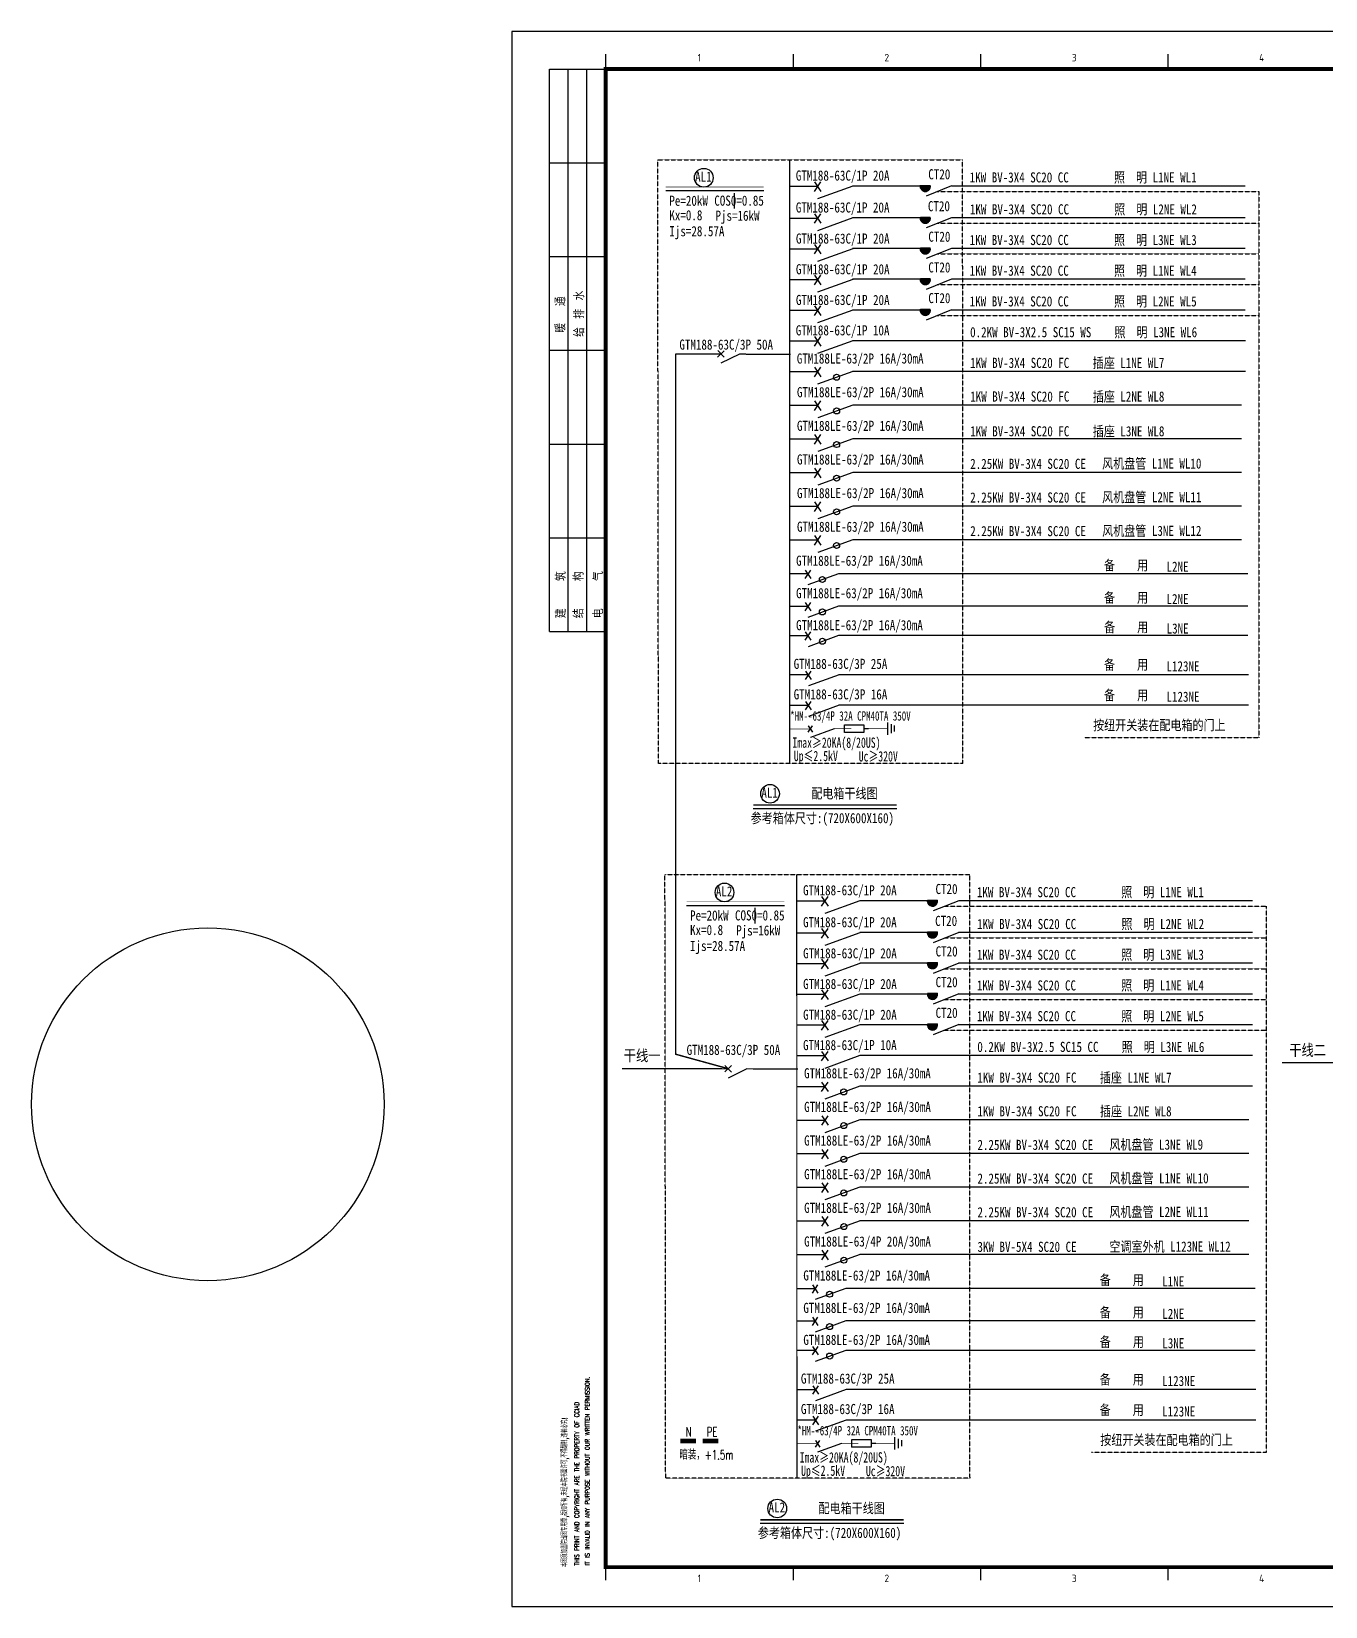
# Model space of a CAD drawing. Extents: x 815029915 to 815825525, y 579155098 to 579748855.
# Drawn here: x 815450861 to 815485380, y 579217230 to 579259230 of the extents above; entities that cross this region are included whole.
import ezdxf
from ezdxf.enums import TextEntityAlignment as Align

# ---------------------------------------------------------------- set-up
doc = ezdxf.new("R2010")
doc.units = 0
doc.header["$LTSCALE"] = 100
doc.header["$MEASUREMENT"] = 0
doc.linetypes.add('DASHED2', pattern=[9.525, 6.35, -3.175])
doc.linetypes.add('HIDDEN2', pattern=[0.1875, 0.125, -0.0625])
for name, color, linetype in [('1', 7, 'Continuous'), ('E-CAPL-1', 7, 'Continuous'), ('TK', 7, 'Continuous'), ('WALL', 9, 'Continuous'), ('zm', 1, 'Continuous'), ('校对', 6, 'Continuous'), ('电气', 7, 'Continuous'), ('设备', 1, 'Continuous')]:
    doc.layers.add(name, color=color, linetype=linetype)
doc.styles.add('-宋体', font='', dxfattribs={"width": 0.8})
doc.styles.add('-黑体', font='', dxfattribs={"width": 0.8})
doc.styles.add('_TEL_DIM', font='txt.shx', dxfattribs={"width": 0.6, "height": 3.5, "bigfont": 'hztxt.shx'})
doc.styles.add('CCIAD-图框(会签栏)', font='txt.shx', dxfattribs={"bigfont": 'hztxt.shx'})
doc.styles.add('CCIAD-图框(版权说明)', font='txt.shx', dxfattribs={"width": 0.7, "bigfont": 'gbcbig.shx'})
doc.styles.add('ISOCP', font='isocp.shx', dxfattribs={"bigfont": 'gbcbig.shx'})
doc.styles.get('-宋体').set_extended_font_data('SimSun')
doc.styles.get('-黑体').set_extended_font_data('SimHei')

# ---------------------------------------------------------------- blocks, each defined once
blk = doc.blocks.new('980205', base_point=(52.81, 197.35))
at = {"layer": '1'}
for p, q in [((52.704, 197.044), (52.916, 197.256)), ((52.916, 197.044), (52.704, 197.256)), ((52.81, 197.35), (52.81, 197.15))]:
    blk.add_line(p, q, dxfattribs=at)
blk.add_lwpolyline([(52.81, 196.35), (52.81, 196.55), (52.51, 197.15)], dxfattribs=at)
blk = doc.blocks.new('l')
at = {"layer": 'TK'}
blk.add_lwpolyline([(815463677, 579451444), (815463677, 579409444), (815547777, 579409444), (815547777, 579451444)], close=True, dxfattribs=at)

msp = doc.modelspace()

# ---------------------------------------------------------------- hatches: boundary and pattern name
at = {"layer": 'zm'}
h = msp.add_hatch(dxfattribs=at)
h.set_pattern_fill('ANGLE', color=3, scale=0.872613, style=0)
h.set_pattern_definition([(0, (815261283.085, 579213032.4836), (0, 6.0952018), [4.43287404, -1.66232776]), (90, (815261283.085, 579213032.4836), (-6.0952018, 4e-16), [4.43287404, -1.66232776])])
edge = h.paths.add_edge_path()
edge.add_arc((815474706.1, 579255098.6), 134.5, 167.03833, 372.96167)
h = msp.add_hatch(dxfattribs=at)
h.set_pattern_fill('ANGLE', color=3, scale=0.872613, style=0)
h.set_pattern_definition([(0, (815261283.085, 579212185.599), (0, 6.0952018), [4.43287404, -1.66232776]), (90, (815261283.085, 579212185.599), (-6.0952018, 4e-16), [4.43287404, -1.66232776])])
edge = h.paths.add_edge_path()
edge.add_arc((815474706.1, 579254251.7), 134.5, 167.03833, 372.96167)
h = msp.add_hatch(dxfattribs=at)
h.set_pattern_fill('ANGLE', color=3, scale=0.872613, style=0)
h.set_pattern_definition([(0, (815261283.085, 579211366.868), (0, 6.0952018), [4.43287404, -1.66232776]), (90, (815261283.085, 579211366.868), (-6.0952018, 4e-16), [4.43287404, -1.66232776])])
edge = h.paths.add_edge_path()
edge.add_arc((815474706.1, 579253433), 134.5, 167.03833, 372.96167)
h = msp.add_hatch(dxfattribs=at)
h.set_pattern_fill('ANGLE', color=3, scale=0.872613, style=0)
h.set_pattern_definition([(0, (815261283.085, 579210548.1366), (0, 6.0952018), [4.43287404, -1.66232776]), (90, (815261283.085, 579210548.1366), (-6.0952018, 4e-16), [4.43287404, -1.66232776])])
edge = h.paths.add_edge_path()
edge.add_arc((815474706.1, 579252614.2), 134.5, 167.03833, 372.96167)
h = msp.add_hatch(dxfattribs=at)
h.set_pattern_fill('ANGLE', color=3, scale=0.872613, style=0)
h.set_pattern_definition([(0, (815261283.085, 579209729.4055), (0, 6.0952018), [4.43287404, -1.66232776]), (90, (815261283.085, 579209729.4055), (-6.0952018, 4e-16), [4.43287404, -1.66232776])])
edge = h.paths.add_edge_path()
edge.add_arc((815474706.1, 579251795.5), 134.5, 167.03833, 372.96167)
h = msp.add_hatch(dxfattribs=at)
h.set_pattern_fill('ANGLE', color=3, scale=0.872613, style=0)
h.set_pattern_definition([(0, (815261475.585, 579193972.9836), (0, 6.0952018), [4.43287404, -1.66232776]), (90, (815261475.585, 579193972.9836), (-6.0952018, 4e-16), [4.43287404, -1.66232776])])
edge = h.paths.add_edge_path()
edge.add_arc((815474898.6, 579236039.1), 134.5, 167.03833, 372.96167)
h = msp.add_hatch(dxfattribs=at)
h.set_pattern_fill('ANGLE', color=3, scale=0.872613, style=0)
h.set_pattern_definition([(0, (815261475.585, 579193126.099), (0, 6.0952018), [4.43287404, -1.66232776]), (90, (815261475.585, 579193126.099), (-6.0952018, 4e-16), [4.43287404, -1.66232776])])
edge = h.paths.add_edge_path()
edge.add_arc((815474898.6, 579235192.2), 134.5, 167.03833, 372.96167)
h = msp.add_hatch(dxfattribs=at)
h.set_pattern_fill('ANGLE', color=3, scale=0.872613, style=0)
h.set_pattern_definition([(0, (815261475.585, 579192307.368), (0, 6.0952018), [4.43287404, -1.66232776]), (90, (815261475.585, 579192307.368), (-6.0952018, 4e-16), [4.43287404, -1.66232776])])
edge = h.paths.add_edge_path()
edge.add_arc((815474898.6, 579234373.5), 134.5, 167.03833, 372.96167)
h = msp.add_hatch(dxfattribs=at)
h.set_pattern_fill('ANGLE', color=3, scale=0.872613, style=0)
h.set_pattern_definition([(0, (815261475.585, 579191488.6366), (0, 6.0952018), [4.43287404, -1.66232776]), (90, (815261475.585, 579191488.6366), (-6.0952018, 4e-16), [4.43287404, -1.66232776])])
edge = h.paths.add_edge_path()
edge.add_arc((815474898.6, 579233554.7), 134.5, 167.03833, 372.96167)
h = msp.add_hatch(dxfattribs=at)
h.set_pattern_fill('ANGLE', color=3, scale=0.872613, style=0)
h.set_pattern_definition([(0, (815261475.585, 579190669.9055), (0, 6.0952018), [4.43287404, -1.66232776]), (90, (815261475.585, 579190669.9055), (-6.0952018, 4e-16), [4.43287404, -1.66232776])])
edge = h.paths.add_edge_path()
edge.add_arc((815474898.6, 579232736), 134.5, 167.03833, 372.96167)

# ---------------------------------------------------------------- linework, layer by layer
for p, q in [((815473692.3, 579240801.7, -592.8), (815473692.3, 579240475, -592.8)), ((815473792, 579240760.9, -592.8), (815473792, 579240515.8, -592.8)), ((815473872.5, 579240724.3, -592.8), (815473872.5, 579240560.9, -592.8)), ((815473884.8, 579221742.2, -592.8), (815473884.8, 579221415.5, -592.8)), ((815473984.5, 579221701.4, -592.8), (815473984.5, 579221456.3, -592.8)), ((815474065, 579221664.8, -592.8), (815474065, 579221501.4, -592.8))]:
    msp.add_line(p, q)
at = {"layer": 'E-CAPL-1', "color": 3, "linetype": 'Continuous'}
for points in [[(815468590.5, 579221642.2, 125.3, 125.3, 0), (815468172.7, 579221642.2, 41.8, 41.8, 0)], [(815469186.2, 579221642.2, 125.3, 125.3, 0), (815468768.4, 579221642.2, 41.8, 41.8, 0)]]:
    msp.add_lwpolyline(points, format="xyseb", dxfattribs=at)
at = {"layer": 'TK'}
for p, q in [((815466177.3, 579258621.3), (815466177.3, 579258229.9)), ((815471177.3, 579258621.3), (815471177.3, 579258229.9)), ((815476177.3, 579258621.3), (815476177.3, 579258229.9)), ((815481177.3, 579258621.3), (815481177.3, 579258229.9)), ((815464677.3, 579258229.9), (815466177.3, 579258229.9)), ((815464677.3, 579250729.9), (815464677.3, 579258229.9)), ((815465177.3, 579250729.9), (815465177.3, 579258229.9)), ((815465677.3, 579250729.9), (815465677.3, 579258229.9)), ((815466177.3, 579250729.9), (815466177.3, 579258229.9)), ((815464677.3, 579255729.9), (815466177.3, 579255729.9)), ((815464677.3, 579253229.9), (815466177.3, 579253229.9)), ((815464677.3, 579243229.9), (815464677.3, 579250729.9)), ((815464677.3, 579250729.9), (815466177.3, 579250729.9)), ((815464677.3, 579250729.9), (815466177.3, 579250729.9)), ((815465177.3, 579243229.9), (815465177.3, 579250729.9)), ((815465677.3, 579243229.9), (815465677.3, 579250729.9)), ((815466177.3, 579243229.9), (815466177.3, 579250729.9)), ((815464677.3, 579248229.9), (815466177.3, 579248229.9)), ((815464677.3, 579245729.9), (815466177.3, 579245729.9)), ((815464677.3, 579243229.9), (815466177.3, 579243229.9)), ((815466177.3, 579218321.3), (815466177.3, 579217929.9)), ((815471177.3, 579218321.3), (815471177.3, 579217929.9)), ((815476177.3, 579218321.3), (815476177.3, 579217929.9)), ((815481177.3, 579218321.3), (815481177.3, 579217929.9))]:
    msp.add_line(p, q, dxfattribs=at)
msp.add_lwpolyline([(815463677.3, 579259229.9), (815463677.3, 579217229.9), (815547777.3, 579217229.9), (815547777.3, 579259229.9)], close=True, dxfattribs=at)
at = {"layer": 'TK', "const_width": 100}
msp.add_lwpolyline([(815466177.3, 579218275.6), (815466177.3, 579258229.9), (815546777.3, 579258229.9), (815546777.3, 579218275.6)], close=True, dxfattribs=at)
at = {"layer": 'WALL', "color": 0, "linetype": 'Continuous'}
msp.add_circle((815455564.4, 579230622.1), 4703.6, dxfattribs=at)
at = {"layer": 'zm', "color": 3}
for p, q in [((815471746.7, 579254966.2), (815471916.7, 579255221.1)), ((815471746.7, 579255221.1), (815471916.7, 579254966.2)), ((815467783.6, 579254987.1, 121.9), (815470395.9, 579254987.1, 121.9)), ((815469613, 579254506), (815469613, 579254919)), ((815471828.7, 579255097.2), (815471097.8, 579255097.2)), ((815472766.8, 579255107.8), (815471831.7, 579254768)), ((815472764.5, 579255118.7), (815474839.1, 579255118.7)), ((815474732.2, 579254847.4, -1500.7), (815475411.8, 579255119.6, -1500.7)), ((815475409.6, 579255118.7), (815483240.3, 579255118.7)), ((815471746.7, 579254115.3), (815471916.7, 579254370.1)), ((815471746.7, 579254370.1), (815471916.7, 579254115.3)), ((815471828.7, 579254246.2), (815471097.8, 579254246.2)), ((815472766.8, 579254256.9), (815471831.7, 579253917.1)), ((815472764.5, 579254267.8), (815474839.6, 579254267.8)), ((815474732.2, 579254000.5, -1500.7), (815475411.8, 579254272.7, -1500.7)), ((815475399.5, 579254267.8), (815483240.3, 579254267.8)), ((815471746.7, 579253297), (815471916.7, 579253551.9)), ((815471746.7, 579253551.9), (815471916.7, 579253297)), ((815471828.7, 579253428), (815471097.8, 579253428)), ((815472766.8, 579253438.6), (815471831.7, 579253098.8)), ((815472764.5, 579253449.5), (815474839.6, 579253449.5)), ((815474732.2, 579253181.8, -1500.7), (815475411.8, 579253454, -1500.7)), ((815475400.7, 579253449.5), (815483240.3, 579253449.5)), ((815471746.7, 579252478.3), (815471916.7, 579252733.2)), ((815471746.7, 579252733.2), (815471916.7, 579252478.3)), ((815471828.7, 579252609.3), (815471097.8, 579252609.3)), ((815472766.8, 579252619.9), (815471831.7, 579252280.1)), ((815472764.5, 579252630.8), (815474839.6, 579252630.8)), ((815474732.2, 579252363.1, -1500.7), (815475411.8, 579252635.2, -1500.7)), ((815475400.7, 579252630.8), (815483240.3, 579252630.8)), ((815471746.7, 579251659.6), (815471916.7, 579251914.4)), ((815471746.7, 579251914.4), (815471916.7, 579251659.6)), ((815471828.7, 579251790.5), (815471097.8, 579251790.5)), ((815472766.8, 579251801.2), (815471831.7, 579251461.4)), ((815472764.5, 579251812.1), (815474839.6, 579251812.1)), ((815474732.2, 579251544.3, -1500.7), (815475411.8, 579251816.5, -1500.7)), ((815475400.7, 579251812.1), (815483240.3, 579251812.1)), ((815471746.7, 579250838.6), (815471916.7, 579251093.4)), ((815471746.7, 579251093.4), (815471916.7, 579250838.6)), ((815472766.8, 579250980.2), (815471831.7, 579250640.4)), ((815472764.5, 579250991.1), (815483244, 579250991.1)), ((815471828.7, 579250969.5), (815471097.8, 579250969.5)), ((815471828.7, 579250150.8), (815471097.8, 579250150.8)), ((815471746.7, 579250019.8), (815471916.7, 579250274.7)), ((815471746.7, 579250274.7), (815471916.7, 579250019.8)), ((815472766.8, 579250161.4), (815471831.7, 579249821.6)), ((815472764.5, 579250172.3), (815483244, 579250172.3)), ((815471749.1, 579249122.7), (815471919.1, 579249377.5)), ((815471749.1, 579249377.5), (815471919.1, 579249122.7)), ((815471831, 579249253.6), (815471100.1, 579249253.6)), ((815472769.2, 579249264.2), (815471834.1, 579248924.4)), ((815472766.8, 579249275.1), (815483141.9, 579249275.1)), ((815471749.3, 579248225.5), (815471919.3, 579248480.3)), ((815471749.3, 579248480.3), (815471919.3, 579248225.5)), ((815471831.3, 579248356.4), (815471100.4, 579248356.4)), ((815472769.4, 579248367.1), (815471834.3, 579248027.2)), ((815472767.1, 579248378), (815483142.2, 579248378)), ((815471831.5, 579247459.2), (815471100.6, 579247459.2)), ((815471749.6, 579247328.3), (815471919.6, 579247583.1)), ((815471749.6, 579247583.1), (815471919.6, 579247328.3)), ((815472769.7, 579247469.9), (815471834.6, 579247130.1)), ((815472767.3, 579247480.8), (815483142.5, 579247480.8)), ((815471831.8, 579246562), (815471100.9, 579246562)), ((815471749.8, 579246431.1), (815471919.8, 579246685.9)), ((815471749.8, 579246685.9), (815471919.8, 579246431.1)), ((815472769.9, 579246572.7), (815471834.8, 579246232.9)), ((815472767.6, 579246583.6), (815483142.7, 579246583.6)), ((815471832, 579245664.9), (815471101.1, 579245664.9)), ((815471750.1, 579245533.9), (815471920.1, 579245788.8)), ((815471750.1, 579245788.8), (815471920.1, 579245533.9)), ((815472770.2, 579245675.5), (815471835.1, 579245335.7)), ((815472767.9, 579245686.4), (815483143, 579245686.4)), ((815471086.6, 579244773.7), (815471559.3, 579244773.7)), ((815471499.1, 579244645.2), (815471647.5, 579244867.7)), ((815471499.1, 579244867.7), (815471647.5, 579244645.2)), ((815472389.8, 579244768.8), (815471573.3, 579244472.1)), ((815472387.7, 579244778.3), (815483310, 579244778.3)), ((815471086.6, 579243909.2), (815471559.3, 579243909.2)), ((815471499.1, 579243780.7), (815471647.5, 579244003.2)), ((815471499.1, 579244003.2), (815471647.5, 579243780.7)), ((815472389.8, 579243904.3), (815471573.3, 579243607.6)), ((815472387.7, 579243913.8), (815483310, 579243913.8)), ((815471089, 579243124.7), (815471561.6, 579243124.7)), ((815471501.4, 579242996.2), (815471649.8, 579243218.7)), ((815471501.4, 579243218.7), (815471649.8, 579242996.2)), ((815472392.1, 579243119.8), (815471575.6, 579242823.1)), ((815472390, 579243129.3), (815483312.3, 579243129.3)), ((815471512.7, 579241950.8), (815471661.1, 579242173.3)), ((815471512.7, 579242173.3), (815471661.1, 579241950.8)), ((815471086.6, 579242079.4), (815471572.9, 579242079.4)), ((815472403.4, 579242074.4), (815471586.9, 579241777.7)), ((815472401.3, 579242084), (815483327.1, 579242084)), ((815471512.7, 579241138.3), (815471661.1, 579241360.8)), ((815471512.7, 579241360.8), (815471661.1, 579241138.3)), ((815471086.6, 579241266.9), (815471572.9, 579241266.9)), ((815472403.4, 579241261.9), (815471586.9, 579240965.2)), ((815472401.3, 579241271.5), (815483327.1, 579241271.5)), ((815468335.8, 579235927.6, 121.9), (815470948.2, 579235927.6, 121.9)), ((815472021.2, 579236037.7), (815471290.3, 579236037.7)), ((815471939.2, 579235906.7), (815472109.2, 579236161.6)), ((815471939.2, 579236161.6), (815472109.2, 579235906.7)), ((815472959.3, 579236048.3), (815472024.2, 579235708.5)), ((815472957, 579236059.2), (815475031.6, 579236059.2)), ((815474924.7, 579235787.9, -1500.7), (815475604.3, 579236060.1, -1500.7)), ((815475602.1, 579236059.2), (815483432.8, 579236059.2)), ((815470165.3, 579235446.5), (815470165.3, 579235859.5)), ((815472021.2, 579235186.7), (815471290.3, 579235186.7)), ((815471939.2, 579235055.8), (815472109.2, 579235310.6)), ((815471939.2, 579235310.6), (815472109.2, 579235055.8)), ((815472959.3, 579235197.4), (815472024.2, 579234857.6)), ((815472957, 579235208.3), (815475032.1, 579235208.3)), ((815474924.7, 579234941, -1500.7), (815475604.3, 579235213.2, -1500.7)), ((815475592, 579235208.3), (815483432.8, 579235208.3)), ((815472021.2, 579234368.5), (815471290.3, 579234368.5)), ((815471939.2, 579234237.5), (815472109.2, 579234492.4)), ((815471939.2, 579234492.4), (815472109.2, 579234237.5)), ((815472959.3, 579234379.1), (815472024.2, 579234039.3)), ((815472957, 579234390), (815475032.1, 579234390)), ((815474924.7, 579234122.3, -1500.7), (815475604.3, 579234394.5, -1500.7)), ((815475593.2, 579234390), (815483432.8, 579234390)), ((815472021.2, 579233549.8), (815471290.3, 579233549.8)), ((815471939.2, 579233418.8), (815472109.2, 579233673.7)), ((815471939.2, 579233673.7), (815472109.2, 579233418.8)), ((815472959.3, 579233560.4), (815472024.2, 579233220.6)), ((815472957, 579233571.3), (815475032.1, 579233571.3)), ((815474924.7, 579233303.6, -1500.7), (815475604.3, 579233575.7, -1500.7)), ((815475593.2, 579233571.3), (815483432.8, 579233571.3)), ((815472021.2, 579232731), (815471290.3, 579232731)), ((815471939.2, 579232600.1), (815472109.2, 579232854.9)), ((815471939.2, 579232854.9), (815472109.2, 579232600.1)), ((815472959.3, 579232741.7), (815472024.2, 579232401.9)), ((815472957, 579232752.6), (815475032.1, 579232752.6)), ((815474924.7, 579232484.8, -1500.7), (815475604.3, 579232757, -1500.7)), ((815475593.2, 579232752.6), (815483432.8, 579232752.6)), ((815472021.2, 579231910), (815471290.3, 579231910)), ((815471939.2, 579231779.1), (815472109.2, 579232033.9)), ((815471939.2, 579232033.9), (815472109.2, 579231779.1)), ((815472959.3, 579231920.7), (815472024.2, 579231580.9)), ((815472957, 579231931.6), (815483436.5, 579231931.6)), ((815472021.2, 579231091.3), (815471290.3, 579231091.3)), ((815471939.2, 579230960.3), (815472109.2, 579231215.2)), ((815471939.2, 579231215.2), (815472109.2, 579230960.3)), ((815472959.3, 579231101.9), (815472024.2, 579230762.1)), ((815472957, 579231112.8), (815483436.5, 579231112.8)), ((815472023.5, 579230194.1), (815471292.6, 579230194.1)), ((815471941.6, 579230063.2), (815472111.6, 579230318)), ((815471941.6, 579230318), (815472111.6, 579230063.2)), ((815472961.7, 579230204.7), (815472026.6, 579229864.9)), ((815472959.3, 579230215.6), (815483334.4, 579230215.6)), ((815472023.8, 579229296.9), (815471292.9, 579229296.9)), ((815471941.8, 579229166), (815472111.8, 579229420.8)), ((815471941.8, 579229420.8), (815472111.8, 579229166)), ((815472961.9, 579229307.6), (815472026.8, 579228967.7)), ((815472959.6, 579229318.5), (815483334.7, 579229318.5)), ((815472024, 579228399.7), (815471293.1, 579228399.7)), ((815471942.1, 579228268.8), (815472112.1, 579228523.6)), ((815471942.1, 579228523.6), (815472112.1, 579228268.8)), ((815472962.2, 579228410.4), (815472027.1, 579228070.6)), ((815472959.8, 579228421.3), (815483335, 579228421.3)), ((815472024.3, 579227502.5), (815471293.4, 579227502.5)), ((815471942.3, 579227371.6), (815472112.3, 579227626.4)), ((815471942.3, 579227626.4), (815472112.3, 579227371.6)), ((815472962.4, 579227513.2), (815472027.3, 579227173.4)), ((815472960.1, 579227524.1), (815483335.2, 579227524.1)), ((815471942.6, 579226474.4), (815472112.6, 579226729.3)), ((815471942.6, 579226729.3), (815472112.6, 579226474.4)), ((815472960.4, 579226626.9), (815483335.5, 579226626.9)), ((815472024.5, 579226605.4), (815471293.6, 579226605.4)), ((815472962.7, 579226616), (815472027.6, 579226276.2)), ((815471691.6, 579225585.7), (815471840, 579225808.2)), ((815471691.6, 579225808.2), (815471840, 579225585.7)), ((815471279.1, 579225714.2), (815471751.8, 579225714.2)), ((815472582.3, 579225709.3), (815471765.8, 579225412.6)), ((815472580.2, 579225718.8), (815483502.5, 579225718.8)), ((815471691.6, 579224721.2), (815471840, 579224943.7)), ((815471691.6, 579224943.7), (815471840, 579224721.2)), ((815471279.1, 579224849.7), (815471751.8, 579224849.7)), ((815472582.3, 579224844.8), (815471765.8, 579224548.1)), ((815472580.2, 579224854.3), (815483502.5, 579224854.3)), ((815471693.9, 579223936.7), (815471842.3, 579224159.2)), ((815471693.9, 579224159.2), (815471842.3, 579223936.7)), ((815471281.5, 579224065.2), (815471754.1, 579224065.2)), ((815472584.6, 579224060.3), (815471768.1, 579223763.6)), ((815472582.5, 579224069.8), (815483504.8, 579224069.8)), ((815471279.1, 579223019.9), (815471765.4, 579223019.9)), ((815471705.2, 579222891.3), (815471853.6, 579223113.8)), ((815471705.2, 579223113.8), (815471853.6, 579222891.3)), ((815472595.9, 579223014.9), (815471779.4, 579222718.2)), ((815472593.8, 579223024.5), (815483519.6, 579223024.5)), ((815471279.1, 579222207.4), (815471765.4, 579222207.4)), ((815471705.2, 579222078.8), (815471853.6, 579222301.3)), ((815471705.2, 579222301.3), (815471853.6, 579222078.8)), ((815472595.9, 579222202.4), (815471779.4, 579221905.7)), ((815472593.8, 579222212), (815483519.6, 579222212))]:
    msp.add_line(p, q, dxfattribs=at)
at = {"layer": 'zm'}
for p, q in [((815471580.8, 579240715.5, -592.8), (815471696.7, 579240541.9, -592.8)), ((815471580.8, 579240541.9, -592.8), (815471696.7, 579240715.5, -592.8)), ((815472275.7, 579240638.3, -592.8), (815471638.8, 579240406.9, -592.8)), ((815470109.1, 579238513.8), (815473941.8, 579238513.8)), ((815471773.3, 579221656, -592.8), (815471889.2, 579221482.4, -592.8)), ((815471773.3, 579221482.4, -592.8), (815471889.2, 579221656, -592.8)), ((815472468.2, 579221578.8, -592.8), (815471831.3, 579221347.4, -592.8)), ((815470301.6, 579219454.3), (815474134.3, 579219454.3))]:
    msp.add_line(p, q, dxfattribs=at)
at = {"layer": 'zm', "color": 3}
for points, const_width in [([(815471082.8, 579255811.7), (815471086.6, 579239709.8)], 33.3), ([(815469445.2, 579231571.7), (815468046.4, 579231956.9), (815468046.4, 579250638.6)], 37.4), ([(815469086.4, 579250633.4), (815468046.4, 579250633.4)], 37.4), ([(815469917.4, 579250622.7), (815471113, 579250622.7)], 37.4), ([(815471275.3, 579236752.2), (815471279.1, 579220650.3)], 33.3), ([(815486938.4, 579231729.5), (815484221, 579231729.5)], 37.4), ([(815469278.9, 579231573.9), (815466616.5, 579231573.9)], 37.4), ([(815470109.9, 579231563.2), (815471305.5, 579231563.2)], 37.4)]:
    msp.add_lwpolyline(points, dxfattribs=dict(at, const_width=const_width))
for points, const_width, elevation in [([(815467782.4, 579255080.7), (815470393.8, 579255080.7)], 16.2, 121.9), ([(815470112.8, 579238600.2), (815473938, 579238600.2)], 37.4, 2194), ([(815468334.7, 579236021.2), (815470946.1, 579236021.2)], 16.2, 121.9), ([(815470305.3, 579219540.7), (815474130.5, 579219540.7)], 37.4, 2194)]:
    msp.add_lwpolyline(points, dxfattribs=dict(at, const_width=const_width, elevation=elevation))
at = {"layer": 'zm'}
for centre in [(815468795.2, 579255330), (815470562.5, 579238902.8), (815469347.4, 579236270.5), (815470755, 579219843.3)]:
    msp.add_circle(centre, 249.3, dxfattribs=at)
at = {"layer": 'zm', "color": 3}
for centre in [(815472335.5, 579250009.6), (815472337.8, 579249112.4), (815472338.1, 579248215.3), (815472338.4, 579247318.1), (815472338.6, 579246420.9), (815472338.9, 579245523.7), (815471958.4, 579244617), (815471958.4, 579243752.5), (815471960.8, 579242968), (815472528, 579230950.1), (815472530.3, 579230052.9), (815472530.6, 579229155.8), (815472530.9, 579228258.6), (815472531.1, 579227361.4), (815472531.4, 579226464.2), (815472150.9, 579225557.5), (815472150.9, 579224693), (815472153.3, 579223908.5)]:
    msp.add_circle(centre, 80.1, dxfattribs=at)
for centre in [(815474706.1, 579255098.6, -1500.7), (815474706.1, 579254251.7, -1500.7), (815474706.1, 579253433, -1500.7), (815474706.1, 579252614.2, -1500.7), (815474706.1, 579251795.5, -1500.7), (815474898.6, 579236039.1, -1500.7), (815474898.6, 579235192.2, -1500.7), (815474898.6, 579234373.5, -1500.7), (815474898.6, 579233554.7, -1500.7), (815474898.6, 579232736, -1500.7)]:
    msp.add_arc(centre, 134.5, 167.03833, 12.96167, dxfattribs=at)
at = {"layer": '校对', "color": 0, "const_width": 15.6, "elevation": -592.8}
for points in [[(815471638.8, 579240628.7), (815471106.1, 579240628.5)], [(815471580.8, 579240541.9), (815471696.7, 579240715.5)], [(815471580.8, 579240715.5), (815471696.7, 579240541.9)], [(815471638.8, 579240406.9), (815472275.7, 579240638.3)], [(815472275.7, 579240638.3), (815472549.1, 579240638.3)], [(815472549.1, 579240740.2), (815472549.1, 579240536.4), (815473065.4, 579240536.4), (815473065.4, 579240740.2), (815472549.1, 579240740.2)], [(815472549.1, 579240638.3), (815472727.6, 579240638.3)], [(815473065.4, 579240638.3), (815473692.3, 579240638.3)], [(815473692.3, 579240801.7), (815473692.3, 579240475)], [(815473792, 579240760.9), (815473792, 579240515.8)], [(815473872.5, 579240724.3), (815473872.5, 579240560.9)], [(815471773.3, 579221482.4), (815471889.2, 579221656)], [(815471773.3, 579221656), (815471889.2, 579221482.4)], [(815471831.3, 579221347.4), (815472468.2, 579221578.8)], [(815472468.2, 579221578.8), (815472741.6, 579221578.8)], [(815472741.6, 579221680.7), (815472741.6, 579221476.9), (815473257.9, 579221476.9), (815473257.9, 579221680.7), (815472741.6, 579221680.7)], [(815472741.6, 579221578.8), (815472920.1, 579221578.8)], [(815473257.9, 579221578.8), (815473884.8, 579221578.8)], [(815473884.8, 579221742.2), (815473884.8, 579221415.5)], [(815473984.5, 579221701.4), (815473984.5, 579221456.3)], [(815474065, 579221664.8), (815474065, 579221501.4)], [(815471831.3, 579221569.2), (815471298.6, 579221569)]]:
    msp.add_lwpolyline(points, dxfattribs=at)
at = {"layer": '电气', "color": 5, "linetype": 'HIDDEN2', "ltscale": 0.5}
for p, q in [((815475704.1, 579239709.8, 121.9), (815475700.3, 579255811.7, 121.9)), ((815475023, 579254963.9, -1000.5), (815483600.5, 579254963.9, -1000.5)), ((815483600.5, 579254963.9, -1000.5), (815483600.5, 579240394.2, -1000.5)), ((815475023, 579254117.1, -1000.5), (815483600.5, 579254117.1, -1000.5)), ((815475023, 579253298.3, -1000.5), (815483600.5, 579253298.3, -1000.5)), ((815475023, 579252479.6, -1000.5), (815483600.5, 579252479.6, -1000.5)), ((815475023, 579251660.9, -1000.5), (815483600.5, 579251660.9, -1000.5)), ((815483604.5, 579240394.2), (815478947.9, 579240394.2)), ((815475896.6, 579220650.3, 121.9), (815475892.8, 579236752.2, 121.9)), ((815475215.5, 579235904.4, -1000.5), (815483793, 579235904.4, -1000.5)), ((815483793, 579235904.4, -1000.5), (815483793, 579221334.7, -1000.5)), ((815475215.5, 579235057.6, -1000.5), (815483793, 579235057.6, -1000.5)), ((815475215.5, 579234238.8, -1000.5), (815483793, 579234238.8, -1000.5)), ((815475215.5, 579233420.1, -1000.5), (815483793, 579233420.1, -1000.5)), ((815475215.5, 579232601.4, -1000.5), (815483793, 579232601.4, -1000.5)), ((815483797, 579221334.7), (815479140.4, 579221334.7))]:
    msp.add_line(p, q, dxfattribs=at)
for points in [[(815475704.1, 579239709.8), (815467585.9, 579239709.8), (815467567.1, 579255811.7), (815475700.3, 579255811.7)], [(815475896.6, 579220650.3), (815467778.4, 579220650.3), (815467759.6, 579236752.2), (815475892.8, 579236752.2)]]:
    msp.add_lwpolyline(points, dxfattribs=at)
at = {"layer": '设备', "linetype": 'DASHED2'}
for p, q in [((815473193, 579240638.3, -592.8), (815473065.4, 579240638.3, -592.8)), ((815473385.5, 579221578.8, -592.8), (815473257.9, 579221578.8, -592.8))]:
    msp.add_line(p, q, dxfattribs=at)
at = {"layer": '设备', "elevation": -592.8}
for points in [[(815472549.1, 579240638.3, 0, 0, 0), (815472727.6, 579240638.3, 109, 0, 0), (815472969.9, 579240638.3, 0, 0, 0)], [(815472741.6, 579221578.8, 0, 0, 0), (815472920.1, 579221578.8, 109, 0, 0), (815473162.4, 579221578.8, 0, 0, 0)]]:
    msp.add_lwpolyline(points, format="xyseb", dxfattribs=at)
for points in [[(815472549.1, 579240740.2), (815473065.4, 579240740.2), (815473065.4, 579240536.4), (815472549.1, 579240536.4)], [(815472741.6, 579221680.7), (815473257.9, 579221680.7), (815473257.9, 579221476.9), (815472741.6, 579221476.9)]]:
    msp.add_lwpolyline(points, close=True, dxfattribs=at)

# ---------------------------------------------------------------- block references
at = {"layer": 'zm', "color": 1}
msp.add_blockref('l', (0, -192214.5), dxfattribs=at)
at = {"layer": 'zm', "color": 3, "xscale": 831.0600000387159, "yscale": 831.0600000387159, "zscale": 831.0600000387159, "rotation": 89.26470444459025}
for p in [(815469086.4, 579250633.4), (815469278.9, 579231573.9)]:
    msp.add_blockref('980205', p, dxfattribs=at)

# ---------------------------------------------------------------- texts
at = {"layer": 'E-CAPL-1', "color": 7, "linetype": 'Continuous', "style": '_TEL_DIM', "width": 0.67}
for s, height, p in [('N', 250.7, (815468314.8, 579221762.6)), ('PE', 250.67, (815468873.1, 579221762.6)), ('暗装，+1.5m', 250.67, (815468142, 579221148.6))]:
    msp.add_text(s, height=height, dxfattribs=at).set_placement(p)
at = {"layer": 'TK', "style": 'ISOCP'}
for s, p in [('1', (815468677.3, 579258533.8)), ('2', (815473677.3, 579258533.8)), ('3', (815478677.3, 579258533.8)), ('4', (815483677.3, 579258533.8)), ('1', (815468677.3, 579217979.9)), ('2', (815473677.3, 579217979.9)), ('3', (815478677.3, 579217979.9)), ('4', (815483677.3, 579217979.9))]:
    msp.add_text(s, height=200, dxfattribs=at).set_placement(p, align=Align.MIDDLE)
at = {"layer": 'TK', "style": 'CCIAD-图框(会签栏)'}
for s, p in [('给 排 水', (815465603.8, 579251085.4)), ('暖  通', (815465103.9, 579251195.3)), ('建   筑', (815465112.7, 579243585.4)), ('结   构', (815465586.3, 579243585.4)), ('电   气', (815466112.6, 579243585.4))]:
    msp.add_text(s, height=250, rotation=90, dxfattribs=at).set_placement(p)
at = {"layer": 'TK', "style": 'CCIAD-图框(版权说明)', "width": 0.8}
for s, height, p in [('IT IS INVALID IN ANY PURPOSE WITHOUT OUR WRITTEN PERMISSION.', 120, (815465748.8, 579218321.1)), ('THIS PRINT AND COPYRIGHT ARE THE PROPERTY OF CCIAD ', 120, (815465467.6, 579218321.1)), ('本图须加盖院出图专用章,版权所有,未经本院书面许可,不得翻制,违者必究!', 150, (815465154.9, 579218278.8))]:
    msp.add_text(s, height=height, rotation=90, dxfattribs=at).set_placement(p)
at = {"layer": 'zm', "color": 3, "style": '-宋体', "width": 0.8}
for s, p in [('AL1', (815468563.9, 579255223.9, -1097)), ('GTM188-63C/1P 20A', (815471250.6, 579255253.8)), ('CT20', (815474784, 579255288.3, -1000.5)), ('1KW BV-3X4 SC20 CC', (815475887.1, 579255204.8, 126.6)), ('照  明 L1NE WL1', (815479737.8, 579255204.8, 126.6)), ('Pe=20kW', (815467876.4, 579254581.6)), ('COS0=0.85', (815469075.7, 579254584.5)), ('Kx=0.8', (815467876.4, 579254195.2)), ('Pjs=16kW', (815469107.1, 579254183.2)), ('GTM188-63C/1P 20A', (815471250.6, 579254402.9)), ('CT20', (815474773.8, 579254437.3, -1000.5)), ('1KW BV-3X4 SC20 CC', (815475893.3, 579254353.8, 126.6)), ('照  明 L2NE WL2', (815479744, 579254353.8, 126.6)), ('Ijs=28.57A', (815467876.4, 579253770)), ('GTM188-63C/1P 20A', (815471252.9, 579253573.7)), ('CT20', (815474786.1, 579253623.5, -2501.2)), ('1KW BV-3X4 SC20 CC', (815475887.1, 579253535.6, 126.6)), ('照  明 L3NE WL3', (815479737.8, 579253535.6, 126.6)), ('GTM188-63C/1P 20A', (815471252.9, 579252755)), ('CT20', (815474786.1, 579252804.8, -2501.2)), ('1KW BV-3X4 SC20 CC', (815475887.1, 579252716.8, 126.6)), ('照  明 L1NE WL4', (815479737.8, 579252716.8, 126.6)), ('CT20', (815474786.1, 579251986.1, -2501.2)), ('GTM188-63C/1P 20A', (815471252.9, 579251936.3)), ('1KW BV-3X4 SC20 CC', (815475887.1, 579251898.1, 126.6)), ('照  明 L2NE WL5', (815479737.8, 579251898.1, 126.6)), ('GTM188-63C/1P 10A', (815471250.6, 579251126.2)), ('GTM188-63C/3P 50A', (815468144.2, 579250746.5)), ('0.2KW BV-3X2.5 SC15 WS', (815475899.6, 579251077.1, 126.6)), ('照  明 L3NE WL6', (815479750.4, 579251077.1, 126.6)), ('GTM188LE-63/2P 16A/30mA', (815471277.6, 579250374.7)), ('插座 L1NE WL7', (815479168.6, 579250258.4, 126.6)), ('1KW BV-3X4 SC20 FC', (815475899.6, 579250258.4, 126.6)), ('GTM188LE-63/2P 16A/30mA', (815471280, 579249477.5)), ('1KW BV-3X4 SC20 FC', (815475902, 579249361.2, 126.6)), ('插座 L2NE WL8', (815479171, 579249361.2, 126.6)), ('GTM188LE-63/2P 16A/30mA', (815471280.2, 579248580.3)), ('1KW BV-3X4 SC20 FC', (815475902, 579248435, 126.6)), ('插座 L3NE WL8', (815479171, 579248435, 126.6)), ('GTM188LE-63/2P 16A/30mA', (815471280.5, 579247683.1)), ('2.25KW BV-3X4 SC20 CE', (815475902.5, 579247566.8, 126.6)), ('风机盘管 L1NE WL10', (815479422, 579247574.8, 126.6)), ('GTM188LE-63/2P 16A/30mA', (815471280.7, 579246786)), ('2.25KW BV-3X4 SC20 CE', (815475902.8, 579246669.6, 126.6)), ('风机盘管 L2NE WL11', (815479422.3, 579246677.6, 126.6)), ('GTM188LE-63/2P 16A/30mA', (815471281, 579245888.8)), ('2.25KW BV-3X4 SC20 CE', (815475903, 579245772.4, 126.6)), ('风机盘管 L3NE WL12', (815479422.5, 579245780.4, 126.6)), ('GTM188LE-63/2P 16A/30mA', (815471258.2, 579244982.1)), ('备    用', (815479471.6, 579244861.7, -1097)), ('L2NE', (815481138.8, 579244824.5)), ('GTM188LE-63/2P 16A/30mA', (815471258.2, 579244117.6)), ('备    用', (815479471.6, 579243997.2, -1097)), ('L2NE', (815481138.8, 579243960)), ('GTM188LE-63/2P 16A/30mA', (815471258.2, 579243264.8)), ('备    用', (815479474, 579243212.7, -1097)), ('L3NE', (815481141.1, 579243175.5)), ('GTM188-63C/3P 25A', (815471192.9, 579242232.7)), ('备    用', (815479470.3, 579242209.4, -975.1)), ('L123NE', (815481137.3, 579242168.7, 121.9)), ('GTM188-63C/3P 16A', (815471192.9, 579241420.2)), ('备    用', (815479470.3, 579241396.9, -975.1)), ('L123NE', (815481137.3, 579241356.2, 121.9)), ('AL1', (815470331.2, 579238796.7, -1097)), ('配电箱干线图', (815471663.5, 579238778.4, 2194)), ('参考箱体尺寸:(720X600X160)', (815470045.1, 579238119, 2194)), ('AL2', (815469116.1, 579236164.4, -1097)), ('GTM188-63C/1P 20A', (815471443.1, 579236194.3)), ('CT20', (815474976.5, 579236228.8, -1000.5)), ('1KW BV-3X4 SC20 CC', (815476079.6, 579236145.3, 126.6)), ('照  明 L1NE WL1', (815479930.3, 579236145.3, 126.6)), ('Pe=20kW', (815468428.7, 579235522.1)), ('COS0=0.85', (815469628, 579235525)), ('GTM188-63C/1P 20A', (815471443.1, 579235343.4)), ('CT20', (815474966.3, 579235377.8, -1000.5)), ('1KW BV-3X4 SC20 CC', (815476085.8, 579235294.3, 126.6)), ('照  明 L2NE WL2', (815479936.5, 579235294.3, 126.6)), ('Kx=0.8', (815468428.7, 579235135.7)), ('Pjs=16kW', (815469659.4, 579235123.7)), ('Ijs=28.57A', (815468428.7, 579234710.5)), ('GTM188-63C/1P 20A', (815471445.4, 579234514.2)), ('CT20', (815474978.6, 579234564, -2501.2)), ('1KW BV-3X4 SC20 CC', (815476079.6, 579234476.1, 126.6)), ('照  明 L3NE WL3', (815479930.3, 579234476.1, 126.6)), ('GTM188-63C/1P 20A', (815471445.4, 579233695.5)), ('CT20', (815474978.6, 579233745.3, -2501.2)), ('1KW BV-3X4 SC20 CC', (815476079.6, 579233657.3, 126.6)), ('照  明 L1NE WL4', (815479930.3, 579233657.3, 126.6)), ('GTM188-63C/1P 20A', (815471445.4, 579232876.8)), ('CT20', (815474978.6, 579232926.6, -2501.2)), ('1KW BV-3X4 SC20 CC', (815476079.6, 579232838.6, 126.6)), ('照  明 L2NE WL5', (815479930.3, 579232838.6, 126.6)), ('GTM188-63C/3P 50A', (815468336.7, 579231938.1)), ('GTM188-63C/1P 10A', (815471443.1, 579232066.7)), ('0.2KW BV-3X2.5 SC15 CC', (815476092.1, 579232017.6, 126.6)), ('照  明 L3NE WL6', (815479942.9, 579232017.6, 126.6)), ('GTM188LE-63/2P 16A/30mA', (815471470.1, 579231315.2)), ('1KW BV-3X4 SC20 FC', (815476092.1, 579231198.9, 126.6)), ('插座 L1NE WL7', (815479361.1, 579231198.9, 126.6)), ('GTM188LE-63/2P 16A/30mA', (815471472.5, 579230418)), ('1KW BV-3X4 SC20 FC', (815476094.5, 579230301.7, 126.6)), ('插座 L2NE WL8', (815479363.5, 579230301.7, 126.6)), ('GTM188LE-63/2P 16A/30mA', (815471472.7, 579229520.8)), ('2.25KW BV-3X4 SC20 CE', (815476094.7, 579229404.5, 126.6)), ('风机盘管 L3NE WL9', (815479614.2, 579229412.5, 126.6)), ('GTM188LE-63/2P 16A/30mA', (815471473, 579228623.6)), ('2.25KW BV-3X4 SC20 CE', (815476095, 579228507.3, 126.6)), ('风机盘管 L1NE WL10', (815479614.5, 579228515.3, 126.6)), ('GTM188LE-63/2P 16A/30mA', (815471473.2, 579227726.5)), ('2.25KW BV-3X4 SC20 CE', (815476095.3, 579227610.1, 126.6)), ('风机盘管 L2NE WL11', (815479614.8, 579227618.1, 126.6)), ('GTM188LE-63/4P 20A/30mA', (815471473.5, 579226829.3)), ('3KW BV-5X4 SC20 CE', (815476095.3, 579226686.5, 126.6)), ('空调室外机 L123NE WL12', (815479614.8, 579226694.5, 126.6)), ('GTM188LE-63/2P 16A/30mA', (815471450.7, 579225922.6)), ('备    用', (815479356.7, 579225802.2, -1097)), ('L1NE', (815481023.9, 579225765)), ('GTM188LE-63/2P 16A/30mA', (815471450.7, 579225058.1)), ('备    用', (815479356.7, 579224937.7, -1097)), ('L2NE', (815481023.9, 579224900.5)), ('GTM188LE-63/2P 16A/30mA', (815471450.7, 579224205.3)), ('备    用', (815479359, 579224153.2, -1097)), ('L3NE', (815481026.2, 579224116)), ('GTM188-63C/3P 25A', (815471385.4, 579223173.2)), ('备    用', (815479355.3, 579223149.9, -975.1)), ('L123NE', (815481022.3, 579223109.2, 121.9)), ('GTM188-63C/3P 16A', (815471385.4, 579222360.7)), ('备    用', (815479355.3, 579222337.4, -975.1)), ('L123NE', (815481022.3, 579222296.7, 121.9)), ('AL2', (815470523.7, 579219737.2, -1097)), ('配电箱干线图', (815471856, 579219718.9, 2194)), ('参考箱体尺寸:(720X600X160)', (815470237.6, 579219059.5, 2194))]:
    msp.add_text(s, height=270, dxfattribs=at).set_placement(p)
at = {"layer": 'zm', "color": 4, "style": '-黑体', "width": 0.7}
for p in [(815471100.4, 579240853.3, 167540.6), (815471292.9, 579221793.8, 167540.6)]:
    msp.add_text('*HM--63/4P 32A CPM40TA 350V', height=250, dxfattribs=at).set_placement(p)
for s, height, p in [('Imax≥20KA(8/20US)', 274.219, (815471159.5, 579240266.3, 167540.6)), ('Up≤2.5kV ', 274.22, (815471196.9, 579239910.8, 167540.6)), ('Uc≥320V', 274.22, (815472927, 579239901.1, 167540.6)), ('Imax≥20KA(8/20US)', 274.219, (815471352, 579221206.8, 167540.6)), ('Up≤2.5kV ', 274.22, (815471389.4, 579220851.3, 167540.6)), ('Uc≥320V', 274.22, (815473119.5, 579220841.6, 167540.6))]:
    msp.add_text(s, height=height, dxfattribs=at).set_placement(p, align=Align.MIDDLE_LEFT)
at = {"layer": 'zm', "style": '-宋体', "width": 0.8}
for s, p in [('干线一', (815466659.8, 579231773.5, 140.7)), ('干线二', (815484412.5, 579231916.9, 140.7))]:
    msp.add_text(s, height=300, dxfattribs=at).set_placement(p)
at = {"layer": '电气', "color": 5, "linetype": 'HIDDEN2', "ltscale": 0.5, "style": '-宋体', "width": 0.8}
for p in [(815479179.8, 579240598.5, -1462.7), (815479372.3, 579221539, -1462.7)]:
    msp.add_text('按纽开关装在配电箱的门上', height=270, dxfattribs=at).set_placement(p)

doc.saveas('drawing.dxf')
